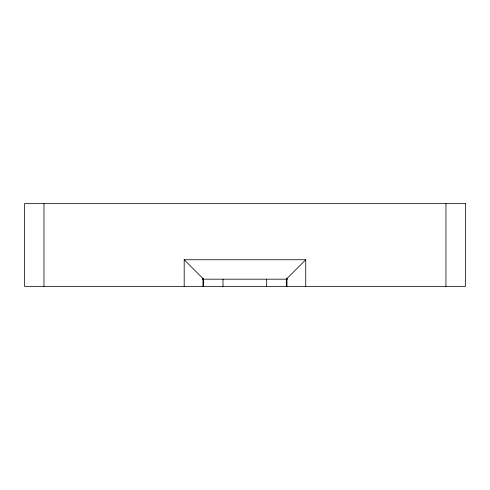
<?xml version="1.0" encoding="UTF-8"?>
<svg xmlns="http://www.w3.org/2000/svg" width="490" height="490" viewBox="0 0 490 490"><rect width="100%" height="100%" fill="white"/><g stroke="black" fill="none" stroke-linecap="round" stroke-linejoin="round"><path stroke-width="0.73" d="M305.742 286.344L305.742 259.743L286.307 279.178L286.307 286.344M184.191 286.344L184.191 259.743L305.742 259.743M202.235 279.178L287.507 279.178M184.191 259.743L203.62 279.178L203.62 286.344M445.955 203.656L445.955 286.344M286.969 278.516L286.969 286.344M266.67 279.178L266.67 286.344M222.987 279.178L222.987 286.344M202.958 278.516L202.958 286.344M43.971 203.656L43.971 286.344M465.5 203.656L24.5 203.656L24.5 286.344L465.5 286.344L465.5 203.656"/></g></svg>
